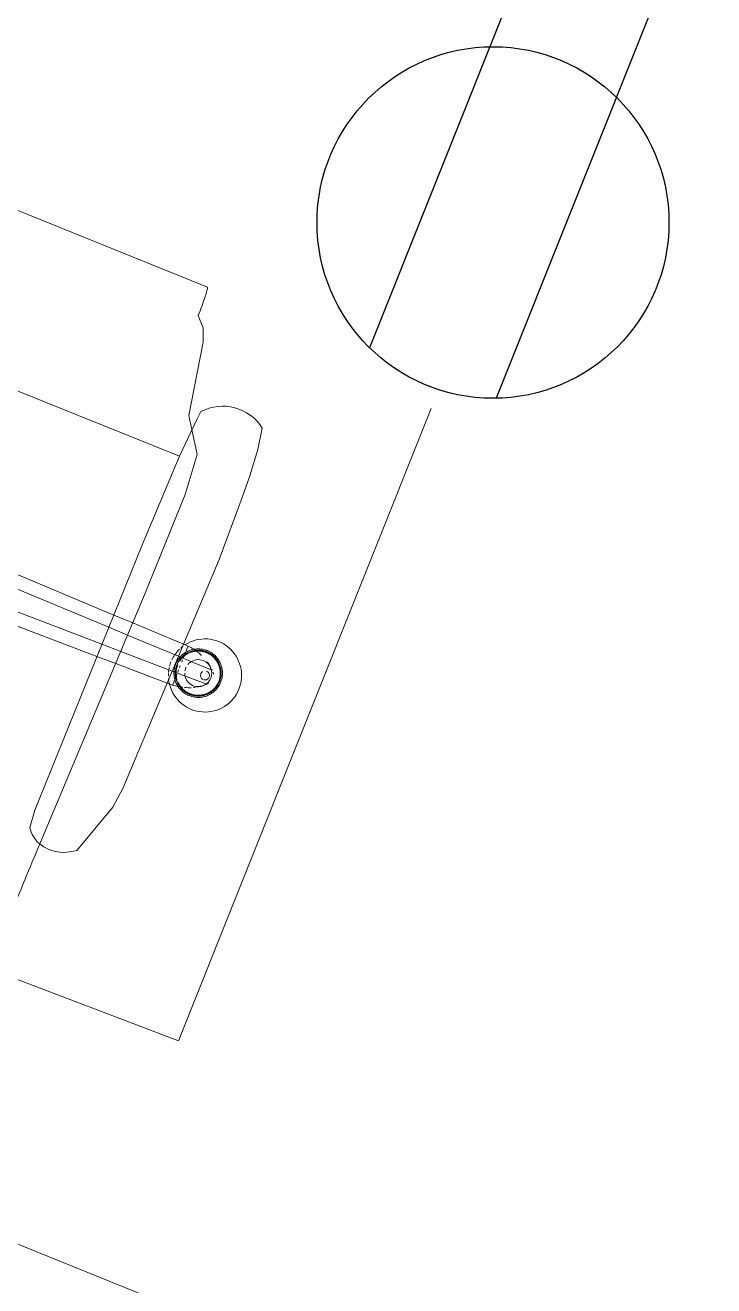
# Model space of a CAD drawing. Header units: inches. Extents: x -13 to 4331, y -638 to 2885.
# Drawn here: x 2899.05 to 2918.42, y 1591.2 to 1626.7 of the extents above; entities that cross this region are included whole.
import ezdxf

# ---------------------------------------------------------------- set-up
doc = ezdxf.new("R2010")
doc.units = ezdxf.units.IN
doc.header["$MEASUREMENT"] = 0
for name, color, linetype, lineweight in [('A-ANNO-NOTE', 131, 'Continuous', 30), ('A-DETL', 90, 'Continuous', 9), ('I-FURN', 30, 'Continuous', 9)]:
    doc.layers.add(name, color=color, linetype=linetype, lineweight=lineweight)

# ---------------------------------------------------------------- blocks, each defined once
blk = doc.blocks.new('Furniture 71 - Furniture 50-5502877-FIRST FLOOR POWER _ SIGNAL')
at = {"layer": 'I-FURN'}
for p, q in [((2897.304, 1591.034), (2858.357, 1606.755)), ((2858.357, 1606.755), (2897.304, 1591.034))]:
    blk.add_line(p, q, dxfattribs=at)
blk = doc.blocks.new('HermanMiller_Collection_Eames_SoftPad_SideChair - Arms Swivel Base-5128551-FIRST FLOOR POWER _ SIGNAL')
at = {"layer": 'I-FURN'}
for p, q in [((-0.206, 12.832), (-0.213, 12.188)), ((0.229, 12.147), (0.216, 12.814)), ((-0.213, 12.188), (-0.217, 11.808)), ((0.235, 11.801), (0.229, 12.147)), ((-6.45, 11.699), (-5.68, 11.767)), ((-5.68, 11.767), (-5.034, 11.801)), ((-5.034, 11.801), (-3.174, 11.848)), ((-3.174, 11.848), (3.825, 11.753)), ((-0.605, 10.265), (-0.584, 11.812)), ((-0.584, 11.812), (-0.582, 11.955)), ((-0.582, 11.955), (-0.531, 11.956)), ((-0.519, 11.956), (-0.429, 11.956)), ((-0.397, 11.956), (-0.331, 11.956)), ((-0.396, 12.005), (-0.376, 11.989)), ((-0.353, 11.928), (-0.33, 11.914)), ((-0.326, 11.956), (-0.24, 11.957)), ((-0.217, 11.808), (-0.234, 10.26)), ((-0.168, 11.957), (-0.094, 11.957)), ((-0.069, 11.862), (-0.043, 11.859)), ((-0.043, 11.859), (-0.017, 11.857)), ((0.016, 11.958), (0.068, 11.958)), ((0.112, 11.864), (0.137, 11.868)), ((0.117, 11.828), (0.144, 11.832)), ((0.135, 11.958), (0.203, 11.958)), ((0.264, 10.253), (0.235, 11.801)), ((0.262, 11.959), (0.347, 11.959)), ((0.284, 11.915), (0.308, 11.926)), ((0.308, 11.926), (0.331, 11.939)), ((0.331, 11.939), (0.353, 11.952)), ((0.347, 11.959), (0.413, 11.959)), ((0.353, 11.952), (0.375, 11.966)), ((0.375, 11.966), (0.396, 11.98)), ((0.396, 11.98), (0.416, 11.996)), ((0.445, 11.959), (0.536, 11.96)), ((0.547, 11.96), (0.599, 11.96)), ((0.599, 11.96), (0.602, 11.796)), ((0.602, 11.796), (0.634, 10.248)), ((3.825, 11.753), (4.418, 11.69)), ((-7.059, 11.592), (-6.45, 11.699)), ((4.418, 11.69), (5.925, 11.201)), ((-6.277, 9.773), (-5.685, 10.175)), ((-5.685, 10.175), (-4.516, 10.278)), ((-4.516, 10.278), (-1.516, 10.278)), ((-1.516, 10.278), (6.145, 10.171)), ((-0.612, 9.685), (-0.605, 10.265)), ((-0.234, 10.26), (-0.241, 9.685)), ((0.275, 9.685), (0.264, 10.253)), ((0.634, 10.248), (0.646, 9.685)), ((-6.614, 9.794), (-6.841, 9.812)), ((-5.45, 9.726), (-6.614, 9.794)), ((-6.614, 9.544), (-6.277, 9.773)), ((-2.766, 9.685), (-5.45, 9.726)), ((-5.45, 9.726), (-5.45, -9.795)), ((5.318, 9.685), (-2.766, 9.685)), ((-0.732, 0.791), (-0.612, 9.685)), ((-0.241, 9.685), (-0.333, 1.355)), ((0.43, 1.358), (0.275, 9.685)), ((0.646, 9.685), (0.834, 0.737)), ((5.815, 9.737), (5.318, 9.685)), ((-8.681, 9.143), (-6.614, 9.544)), ((-9.321, 8.736), (-9.058, 8.991)), ((-9.058, 8.991), (-8.681, 9.143)), ((-10.163, -8.749), (-10.163, 8.68))]:
    blk.add_line(p, q, dxfattribs=at)
at = {"layer": 'I-FURN', "flags": 128}
for points in [[(0.698, 12.503), (0.698, 12.53), (0.696, 12.557), (0.694, 12.584), (0.69, 12.612), (0.685, 12.638), (0.679, 12.665), (0.672, 12.691), (0.664, 12.718), (0.655, 12.743), (0.645, 12.769), (0.633, 12.794), (0.621, 12.818), (0.608, 12.842), (0.594, 12.865), (0.579, 12.888), (0.563, 12.911), (0.547, 12.932), (0.529, 12.953), (0.511, 12.973), (0.491, 12.993), (0.471, 13.011), (0.451, 13.029), (0.429, 13.046), (0.407, 13.062), (0.385, 13.077), (0.361, 13.092), (0.337, 13.105), (0.313, 13.117), (0.288, 13.129), (0.263, 13.139), (0.237, 13.149), (0.211, 13.157), (0.185, 13.164), (0.158, 13.17), (0.132, 13.176), (0.105, 13.18), (0.078, 13.183), (0.05, 13.185), (0.023, 13.186), (-0.004, 13.185), (-0.032, 13.184), (-0.059, 13.181), (-0.086, 13.178), (-0.113, 13.173), (-0.14, 13.168), (-0.166, 13.161), (-0.192, 13.153), (-0.218, 13.144), (-0.243, 13.134), (-0.269, 13.124), (-0.293, 13.112), (-0.317, 13.099), (-0.341, 13.085), (-0.364, 13.07), (-0.386, 13.055), (-0.408, 13.038), (-0.429, 13.021), (-0.449, 13.003), (-0.469, 12.984), (-0.488, 12.964), (-0.506, 12.943), (-0.523, 12.922), (-0.539, 12.9), (-0.555, 12.878), (-0.569, 12.855), (-0.583, 12.831), (-0.596, 12.807), (-0.607, 12.782), (-0.618, 12.757), (-0.628, 12.731), (-0.636, 12.706), (-0.644, 12.679), (-0.65, 12.653), (-0.656, 12.626), (-0.66, 12.599), (-0.664, 12.572), (-0.666, 12.545), (-0.667, 12.517), (-0.667, 12.503)], [(0.662, 12.503), (0.661, 12.529), (0.66, 12.554), (0.657, 12.58), (0.653, 12.606), (0.649, 12.631), (0.643, 12.656), (0.637, 12.681), (0.629, 12.706), (0.62, 12.73), (0.611, 12.754), (0.6, 12.778), (0.589, 12.801), (0.576, 12.824), (0.563, 12.846), (0.549, 12.868), (0.534, 12.889), (0.518, 12.909), (0.501, 12.929), (0.484, 12.948), (0.466, 12.966), (0.447, 12.984), (0.427, 13.001), (0.407, 13.017), (0.386, 13.032), (0.365, 13.046), (0.343, 13.06), (0.32, 13.073), (0.297, 13.084), (0.274, 13.095), (0.25, 13.105), (0.225, 13.114), (0.201, 13.122), (0.176, 13.129), (0.151, 13.135), (0.125, 13.139), (0.1, 13.143), (0.074, 13.146), (0.048, 13.148), (0.023, 13.149), (-0.003, 13.149), (-0.029, 13.147), (-0.055, 13.145), (-0.08, 13.142), (-0.106, 13.137), (-0.131, 13.132), (-0.156, 13.126), (-0.181, 13.118), (-0.205, 13.11), (-0.23, 13.1), (-0.253, 13.09), (-0.277, 13.079), (-0.299, 13.067), (-0.322, 13.054), (-0.343, 13.04), (-0.365, 13.025), (-0.385, 13.009), (-0.405, 12.993), (-0.424, 12.976), (-0.443, 12.958), (-0.461, 12.939), (-0.478, 12.92), (-0.494, 12.9), (-0.51, 12.879), (-0.524, 12.858), (-0.538, 12.836), (-0.551, 12.813), (-0.563, 12.79), (-0.574, 12.767), (-0.584, 12.743), (-0.593, 12.719), (-0.601, 12.695), (-0.608, 12.67), (-0.615, 12.645), (-0.62, 12.619), (-0.624, 12.594), (-0.627, 12.568), (-0.629, 12.542), (-0.63, 12.517), (-0.63, 12.503)], [(-0.667, 12.503), (-0.667, 12.475), (-0.665, 12.448), (-0.662, 12.421), (-0.658, 12.394), (-0.654, 12.367), (-0.648, 12.34), (-0.641, 12.314), (-0.633, 12.288), (-0.623, 12.262), (-0.613, 12.237), (-0.602, 12.212), (-0.59, 12.187), (-0.577, 12.163), (-0.563, 12.14), (-0.548, 12.117), (-0.532, 12.095)], [(-0.63, 12.503), (-0.63, 12.477), (-0.628, 12.451), (-0.626, 12.425), (-0.622, 12.4), (-0.618, 12.374), (-0.612, 12.349), (-0.605, 12.324), (-0.598, 12.299), (-0.589, 12.275), (-0.579, 12.251), (-0.569, 12.228), (-0.557, 12.204), (-0.545, 12.182), (-0.532, 12.16), (-0.518, 12.138), (-0.503, 12.117), (-0.487, 12.096), (-0.47, 12.077), (-0.453, 12.058), (-0.435, 12.039), (-0.416, 12.022), (-0.396, 12.005)], [(0.416, 11.996), (0.436, 12.012), (0.456, 12.03), (0.474, 12.048), (0.492, 12.066), (0.509, 12.086), (0.525, 12.106), (0.541, 12.126), (0.555, 12.148), (0.569, 12.17), (0.582, 12.192), (0.594, 12.215), (0.605, 12.238), (0.615, 12.262), (0.624, 12.286), (0.633, 12.311), (0.64, 12.336), (0.646, 12.361), (0.651, 12.386), (0.655, 12.412), (0.658, 12.437), (0.66, 12.463), (0.662, 12.489), (0.662, 12.503)], [(0.537, 12.062), (0.554, 12.083), (0.571, 12.105), (0.586, 12.128), (0.601, 12.151), (0.614, 12.174), (0.627, 12.199), (0.639, 12.223), (0.649, 12.248), (0.659, 12.274), (0.668, 12.3), (0.675, 12.326), (0.682, 12.353), (0.687, 12.379), (0.692, 12.406), (0.695, 12.433), (0.697, 12.461), (0.698, 12.488), (0.698, 12.503)], [(-0.532, 12.095), (-0.515, 12.073), (-0.498, 12.052), (-0.479, 12.032), (-0.46, 12.013), (-0.44, 11.994), (-0.419, 11.976), (-0.398, 11.959), (-0.376, 11.943), (-0.353, 11.928)], [(-0.376, 11.989), (-0.355, 11.973), (-0.333, 11.959), (-0.311, 11.946), (-0.289, 11.933), (-0.266, 11.921)], [(-0.33, 11.914), (-0.306, 11.901), (-0.282, 11.888), (-0.257, 11.877), (-0.232, 11.866), (-0.206, 11.857), (-0.18, 11.849), (-0.154, 11.841), (-0.127, 11.835), (-0.1, 11.83), (-0.073, 11.826), (-0.046, 11.823), (-0.019, 11.821), (0.008, 11.82)], [(-0.266, 11.921), (-0.242, 11.91), (-0.218, 11.901), (-0.194, 11.892), (-0.17, 11.884), (-0.145, 11.877), (-0.12, 11.871)], [(-0.12, 11.871), (-0.094, 11.866), (-0.069, 11.862)], [(-0.017, 11.857), (0.009, 11.857), (0.034, 11.857), (0.06, 11.858), (0.086, 11.86), (0.112, 11.864)], [(0.008, 11.82), (0.036, 11.82), (0.063, 11.822), (0.09, 11.824), (0.117, 11.828)], [(0.137, 11.868), (0.162, 11.874), (0.187, 11.88), (0.212, 11.887), (0.237, 11.896), (0.261, 11.905), (0.284, 11.915)], [(0.144, 11.832), (0.171, 11.838), (0.197, 11.845), (0.223, 11.852), (0.249, 11.861), (0.275, 11.871), (0.3, 11.882), (0.324, 11.894), (0.348, 11.907), (0.372, 11.92), (0.395, 11.935), (0.417, 11.951), (0.439, 11.967), (0.46, 11.985), (0.481, 12.003), (0.5, 12.022), (0.519, 12.042), (0.537, 12.062)]]:
    blk.add_lwpolyline(points, dxfattribs=at)
at = {"layer": 'I-FURN'}
for centre, radius, start, end in [((0.005, 12.704), 1.03, 90.2164, 234.2164), ((0.005, 12.704), 1.03, 306.2164, 90.2164), ((0.016, 12.503), 0.637, 0, 180), ((0.016, 12.503), 0.622, 146.3754, 157.2812), ((0.016, 12.503), 0.622, 135, 145.8992), ((0.016, 12.503), 0.622, 124.0419, 134.9647), ((0.016, 12.503), 0.38, 0, 180), ((0.016, 12.503), 0.622, 112.9817, 123.5707), ((0.016, 12.503), 0.622, 101.424, 112.2945), ((0.005, 12.704), 0.127, 91.7715, 157.332), ((0.005, 12.704), 0.127, 91.7715, 157.332), ((0.016, 12.503), 0.622, 79.0457, 100.9543), ((0.005, 12.704), 0.127, 4.6689, 80.0262), ((0.005, 12.704), 0.127, 4.6689, 80.0262), ((0.016, 12.503), 0.622, 67.7055, 78.576), ((0.016, 12.503), 0.622, 56.4293, 67.1871), ((0.016, 12.503), 0.622, 45.0353, 55.9581), ((0.016, 12.503), 0.622, 34.1008, 45), ((0.016, 12.503), 0.622, 22.7188, 33.6246), ((0.016, 12.503), 0.637, 180, 225), ((0.016, 12.503), 0.622, 169.159, 180), ((0.016, 12.503), 0.622, 180, 190.841), ((0.016, 12.503), 0.622, 157.7739, 168.6489), ((0.016, 12.503), 0.38, 180, 240), ((0.005, 12.704), 0.127, 157.332, 180.2164), ((0.005, 12.704), 0.127, 157.332, 180.2164), ((0.005, 12.704), 0.127, 233.5208, 265.4597), ((0.005, 12.704), 0.127, 233.5208, 265.4597), ((0.005, 12.704), 0.127, 270.2164, 355.7156), ((0.005, 12.704), 0.127, 270.2164, 355.7156), ((0.016, 12.503), 0.38, 300, 0), ((0.016, 12.503), 0.637, 315, 0), ((0.016, 12.503), 0.622, 11.3511, 22.2261), ((0.016, 12.503), 0.622, 0, 10.841), ((0.016, 12.503), 0.622, 349.159, 0), ((0.016, 12.503), 0.622, 191.3511, 201.5836), ((0.016, 12.503), 0.622, 202.7188, 213.6246), ((0.016, 12.503), 0.622, 214.1008, 224.8865), ((0.016, 12.503), 0.38, 240, 252.338), ((0.016, 12.503), 0.38, 266.4604, 281.7683), ((0.016, 12.503), 0.38, 291.9474, 300), ((0.016, 12.503), 0.622, 315, 325.8992), ((0.016, 12.503), 0.622, 326.3754, 336.1495), ((0.016, 12.503), 0.622, 338.3134, 348.6489), ((0.005, 12.704), 1.03, 239.002, 243.9031), ((0.005, 12.704), 1.03, 246.2408, 256.7201), ((0.016, 12.503), 0.637, 228.7025, 246.9176), ((0.016, 12.503), 0.622, 227.6633, 233.6689), ((0.016, 12.503), 0.622, 236.4293, 246.3674), ((0.016, 12.503), 0.622, 247.8809, 258.576), ((0.016, 12.503), 0.637, 248.3556, 261.5437), ((0.016, 12.503), 0.622, 270, 280.4455), ((0.016, 12.503), 0.637, 270, 280.3553), ((0.016, 12.503), 0.637, 281.4785, 291.0591), ((0.016, 12.503), 0.622, 281.9115, 291.0358), ((0.005, 12.704), 1.03, 279.1515, 287.5425), ((0.016, 12.503), 0.637, 291.6304, 309.7663), ((0.016, 12.503), 0.622, 292.8129, 303.5707), ((0.005, 12.704), 1.03, 289.0976, 292.8911), ((0.016, 12.503), 0.622, 304.6667, 310.756), ((0.005, 12.704), 1.03, 296.5297, 301.4308), ((0.005, 12.704), 1.03, 302.3779, 305.301), ((-5.994, 10.82), 1.316, 144.065, 229.935), ((0.005, 12.704), 1.03, 257.249, 266.7926), ((0.005, 12.704), 1.03, 270.2164, 277.1842), ((5.073, 10.48), 1.116, 343.9109, 40.257), ((5.398, 10.397), 0.781, 302.3218, 343.1534)]:
    blk.add_arc(centre, radius, start, end, dxfattribs=at)
for points in [[(-0.206, 12.832), (-0.219, 12.819), (-0.231, 12.806), (-0.243, 12.792)], [(-0.117, 12.917), (-0.126, 12.912), (-0.143, 12.9), (-0.16, 12.886), (-0.167, 12.879)], [(0.208, 12.844), (0.199, 12.857), (0.188, 12.869), (0.176, 12.88)], [(0.27, 12.777), (0.252, 12.796), (0.235, 12.815), (0.216, 12.833)], [(0.443, 12.528), (0.435, 12.544), (0.427, 12.559), (0.418, 12.574)], [(-0.527, 12.272), (-0.556, 12.169), (-0.575, 12.064), (-0.582, 11.955)], [(0.599, 11.96), (0.591, 12.058), (0.575, 12.153), (0.549, 12.247)], [(6.145, 10.171), (6.876, 10.162), (8.344, 10.146), (9.822, 10.136), (10.564, 10.132)]]:
    blk.add_open_spline(points, degree=3, dxfattribs=at)
for points, knots in [([(-0.332, 12.684), (-0.343, 12.67), (-0.357, 12.649), (-0.371, 12.629), (-0.375, 12.623)], [-0.80567493, -0.80567493, -0.80567493, -0.80567493, -0.75, -0.72905144, -0.72905144, -0.72905144, -0.72905144]), ([(-0.267, 12.766), (-0.284, 12.747), (-0.301, 12.726), (-0.317, 12.704), (-0.318, 12.704)], [-0.9116631, -0.9116631, -0.9116631, -0.9116631, -0.83333333, -0.82996581, -0.82996581, -0.82996581, -0.82996581]), ([(0.338, 12.694), (0.334, 12.699), (0.317, 12.722), (0.298, 12.744), (0.282, 12.761)], [-0.18490424, -0.18490424, -0.18490424, -0.18490424, -0.16666667, -0.0977008, -0.0977008, -0.0977008, -0.0977008]), ([(0.393, 12.615), (0.387, 12.624), (0.373, 12.646), (0.357, 12.668), (0.348, 12.681)], [-0.28453975, -0.28453975, -0.28453975, -0.28453975, -0.25, -0.20215371, -0.20215371, -0.20215371, -0.20215371]), ([(0.535, 12.296), (0.529, 12.315), (0.515, 12.359), (0.493, 12.418), (0.477, 12.457), (0.471, 12.471)], [-0.6452632, -0.6452632, -0.6452632, -0.6452632, -0.5833333, -0.5, -0.4530763, -0.4530763, -0.4530763, -0.4530763]), ([(-0.483, 12.405), (-0.49, 12.387), (-0.505, 12.345), (-0.518, 12.304), (-0.525, 12.281)], [-0.4780287, -0.4780287, -0.4780287, -0.4780287, -0.4166667, -0.3429906, -0.3429906, -0.3429906, -0.3429906]), ([(-10.163, 8.68), (-10.157, 8.684), (-10.14, 8.69), (-10.093, 8.698), (-10.004, 8.709), (-9.785, 8.726), (-9.512, 8.734), (-9.321, 8.736)], [-1, -1, -1, -1, -0.888889, -0.777778, -0.666667, -0.444444, 0, 0, 0, 0])]:
    blk.add_open_spline(points, degree=3, knots=knots, dxfattribs=at)

msp = doc.modelspace()

# ---------------------------------------------------------------- linework, layer by layer
at = {"layer": 'A-ANNO-NOTE'}
for p, q in [((2914.864, 1632.97), (2908.742, 1617.619)), ((2918.423, 1631.55), (2912.302, 1616.199)), ((2918.423, 1631.55), (2912.302, 1616.199))]:
    msp.add_line(p, q, dxfattribs=at)
msp.add_circle((2912.212, 1621.148), 4.95, dxfattribs=at)
at = {"layer": 'A-DETL'}
for p, q in [((2903.366, 1598.1), (2910.469, 1615.911)), ((2897.76, 1600.237), (2903.366, 1598.1))]:
    msp.add_line(p, q, dxfattribs=at)

# ---------------------------------------------------------------- block references
at = {"layer": 'I-FURN', "rotation": 248.0181849649918}
msp.add_blockref('HermanMiller_Collection_Eames_SoftPad_SideChair - Arms Swivel Base-5128551-FIRST FLOOR POWER _ SIGNAL', (2892.33, 1613.152), dxfattribs=at)
at = {"layer": 'I-FURN'}
msp.add_blockref('Furniture 71 - Furniture 50-5502877-FIRST FLOOR POWER _ SIGNAL', (8.265, -1.377), dxfattribs=at)

doc.saveas('drawing.dxf')
